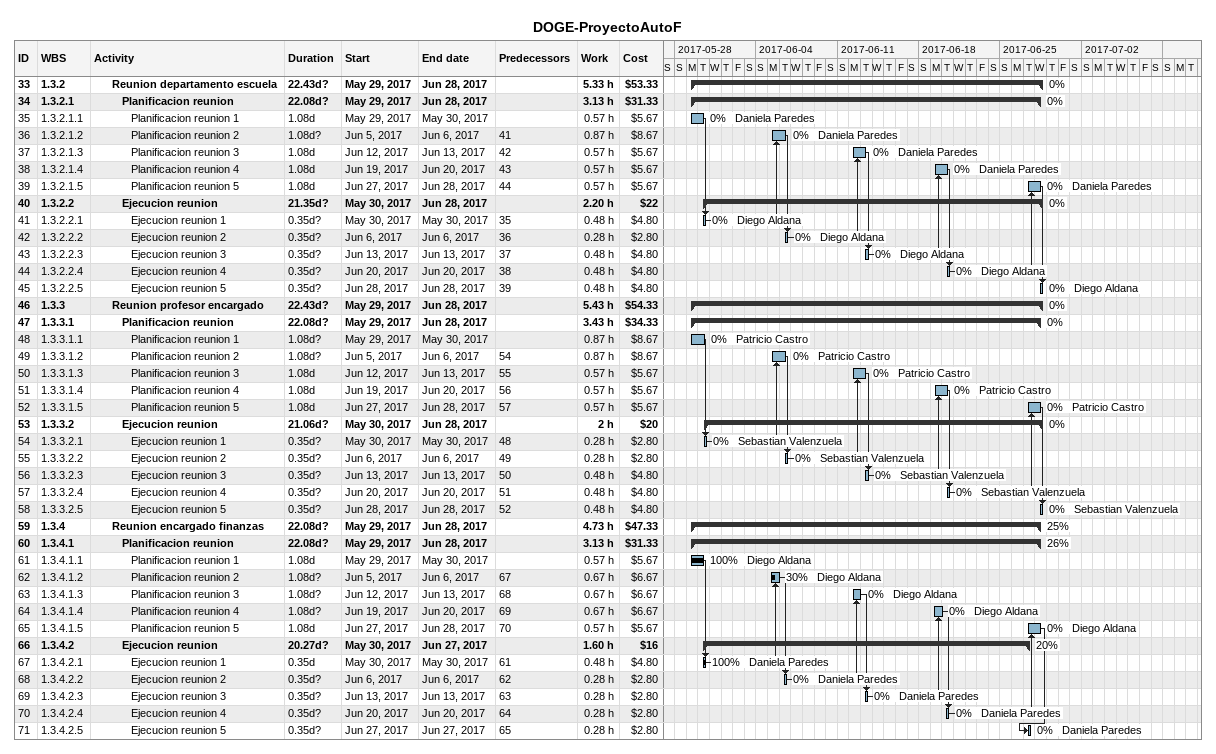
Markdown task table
DOGE-ProyectoAutoF

| ID | WBS | Task | Duration | Start | Finish | Predecessors | Resources | % complete | Work (h) | Cost ($) |
|---|---|---|---|---|---|---|---|---|---|---|
| 33 | 1.3.2 | **Reunion departamento escuela** | 22.43d? | 2017-05-29 | 2017-06-28 |  |  | 0 | 5.33 | 53.33 |
| 34 | 1.3.2.1 | **Planificacion reunion** | 22.08d? | 2017-05-29 | 2017-06-28 |  |  | 0 | 3.13 | 31.33 |
| 35 | 1.3.2.1.1 | Planificacion reunion 1 | 1.08d | 2017-05-29 | 2017-05-30 |  | Daniela Paredes | 0 | 0.57 | 5.67 |
| 36 | 1.3.2.1.2 | Planificacion reunion 2 | 1.08d? | 2017-06-05 | 2017-06-06 | 41 | Daniela Paredes | 0 | 0.87 | 8.67 |
| 37 | 1.3.2.1.3 | Planificacion reunion 3 | 1.08d | 2017-06-12 | 2017-06-13 | 42 | Daniela Paredes | 0 | 0.57 | 5.67 |
| 38 | 1.3.2.1.4 | Planificacion reunion 4 | 1.08d | 2017-06-19 | 2017-06-20 | 43 | Daniela Paredes | 0 | 0.57 | 5.67 |
| 39 | 1.3.2.1.5 | Planificacion reunion 5 | 1.08d | 2017-06-27 | 2017-06-28 | 44 | Daniela Paredes | 0 | 0.57 | 5.67 |
| 40 | 1.3.2.2 | **Ejecucion reunion** | 21.35d? | 2017-05-30 | 2017-06-28 |  |  | 0 | 2.20 | 22 |
| 41 | 1.3.2.2.1 | Ejecucion reunion 1 | 0.35d? | 2017-05-30 | 2017-05-30 | 35 | Diego Aldana | 0 | 0.48 | 4.80 |
| 42 | 1.3.2.2.2 | Ejecucion reunion 2 | 0.35d? | 2017-06-06 | 2017-06-06 | 36 | Diego Aldana | 0 | 0.28 | 2.80 |
| 43 | 1.3.2.2.3 | Ejecucion reunion 3 | 0.35d? | 2017-06-13 | 2017-06-13 | 37 | Diego Aldana | 0 | 0.48 | 4.80 |
| 44 | 1.3.2.2.4 | Ejecucion reunion 4 | 0.35d? | 2017-06-20 | 2017-06-20 | 38 | Diego Aldana | 0 | 0.48 | 4.80 |
| 45 | 1.3.2.2.5 | Ejecucion reunion 5 | 0.35d? | 2017-06-28 | 2017-06-28 | 39 | Diego Aldana | 0 | 0.48 | 4.80 |
| 46 | 1.3.3 | **Reunion profesor encargado** | 22.43d? | 2017-05-29 | 2017-06-28 |  |  | 0 | 5.43 | 54.33 |
| 47 | 1.3.3.1 | **Planificacion reunion** | 22.08d? | 2017-05-29 | 2017-06-28 |  |  | 0 | 3.43 | 34.33 |
| 48 | 1.3.3.1.1 | Planificacion reunion 1 | 1.08d? | 2017-05-29 | 2017-05-30 |  | Patricio Castro | 0 | 0.87 | 8.67 |
| 49 | 1.3.3.1.2 | Planificacion reunion 2 | 1.08d? | 2017-06-05 | 2017-06-06 | 54 | Patricio Castro | 0 | 0.87 | 8.67 |
| 50 | 1.3.3.1.3 | Planificacion reunion 3 | 1.08d | 2017-06-12 | 2017-06-13 | 55 | Patricio Castro | 0 | 0.57 | 5.67 |
| 51 | 1.3.3.1.4 | Planificacion reunion 4 | 1.08d | 2017-06-19 | 2017-06-20 | 56 | Patricio Castro | 0 | 0.57 | 5.67 |
| 52 | 1.3.3.1.5 | Planificacion reunion 5 | 1.08d | 2017-06-27 | 2017-06-28 | 57 | Patricio Castro | 0 | 0.57 | 5.67 |
| 53 | 1.3.3.2 | **Ejecucion reunion** | 21.06d? | 2017-05-30 | 2017-06-28 |  |  | 0 | 2 | 20 |
| 54 | 1.3.3.2.1 | Ejecucion reunion 1 | 0.35d? | 2017-05-30 | 2017-05-30 | 48 | Sebastian Valenzuela | 0 | 0.28 | 2.80 |
| 55 | 1.3.3.2.2 | Ejecucion reunion 2 | 0.35d? | 2017-06-06 | 2017-06-06 | 49 | Sebastian Valenzuela | 0 | 0.28 | 2.80 |
| 56 | 1.3.3.2.3 | Ejecucion reunion 3 | 0.35d? | 2017-06-13 | 2017-06-13 | 50 | Sebastian Valenzuela | 0 | 0.48 | 4.80 |
| 57 | 1.3.3.2.4 | Ejecucion reunion 4 | 0.35d? | 2017-06-20 | 2017-06-20 | 51 | Sebastian Valenzuela | 0 | 0.48 | 4.80 |
| 58 | 1.3.3.2.5 | Ejecucion reunion 5 | 0.35d? | 2017-06-28 | 2017-06-28 | 52 | Sebastian Valenzuela | 0 | 0.48 | 4.80 |
| 59 | 1.3.4 | **Reunion encargado finanzas** | 22.08d? | 2017-05-29 | 2017-06-28 |  |  | 25 | 4.73 | 47.33 |
| 60 | 1.3.4.1 | **Planificacion reunion** | 22.08d? | 2017-05-29 | 2017-06-28 |  |  | 26 | 3.13 | 31.33 |
| 61 | 1.3.4.1.1 | Planificacion reunion 1 | 1.08d | 2017-05-29 | 2017-05-30 |  | Diego Aldana | 100 | 0.57 | 5.67 |
| 62 | 1.3.4.1.2 | Planificacion reunion 2 | 1.08d? | 2017-06-05 | 2017-06-06 | 67 | Diego Aldana | 30 | 0.67 | 6.67 |
| 63 | 1.3.4.1.3 | Planificacion reunion 3 | 1.08d? | 2017-06-12 | 2017-06-13 | 68 | Diego Aldana | 0 | 0.67 | 6.67 |
| 64 | 1.3.4.1.4 | Planificacion reunion 4 | 1.08d? | 2017-06-19 | 2017-06-20 | 69 | Diego Aldana | 0 | 0.67 | 6.67 |
| 65 | 1.3.4.1.5 | Planificacion reunion 5 | 1.08d | 2017-06-27 | 2017-06-28 | 70 | Diego Aldana | 0 | 0.57 | 5.67 |
| 66 | 1.3.4.2 | **Ejecucion reunion** | 20.27d? | 2017-05-30 | 2017-06-27 |  |  | 20 | 1.60 | 16 |
| 67 | 1.3.4.2.1 | Ejecucion reunion 1 | 0.35d | 2017-05-30 | 2017-05-30 | 61 | Daniela Paredes | 100 | 0.48 | 4.80 |
| 68 | 1.3.4.2.2 | Ejecucion reunion 2 | 0.35d? | 2017-06-06 | 2017-06-06 | 62 | Daniela Paredes | 0 | 0.28 | 2.80 |
| 69 | 1.3.4.2.3 | Ejecucion reunion 3 | 0.35d? | 2017-06-13 | 2017-06-13 | 63 | Daniela Paredes | 0 | 0.28 | 2.80 |
| 70 | 1.3.4.2.4 | Ejecucion reunion 4 | 0.35d? | 2017-06-20 | 2017-06-20 | 64 | Daniela Paredes | 0 | 0.28 | 2.80 |
| 71 | 1.3.4.2.5 | Ejecucion reunion 5 | 0.35d? | 2017-06-27 | 2017-06-27 | 65 | Daniela Paredes | 0 | 0.28 | 2.80 |
